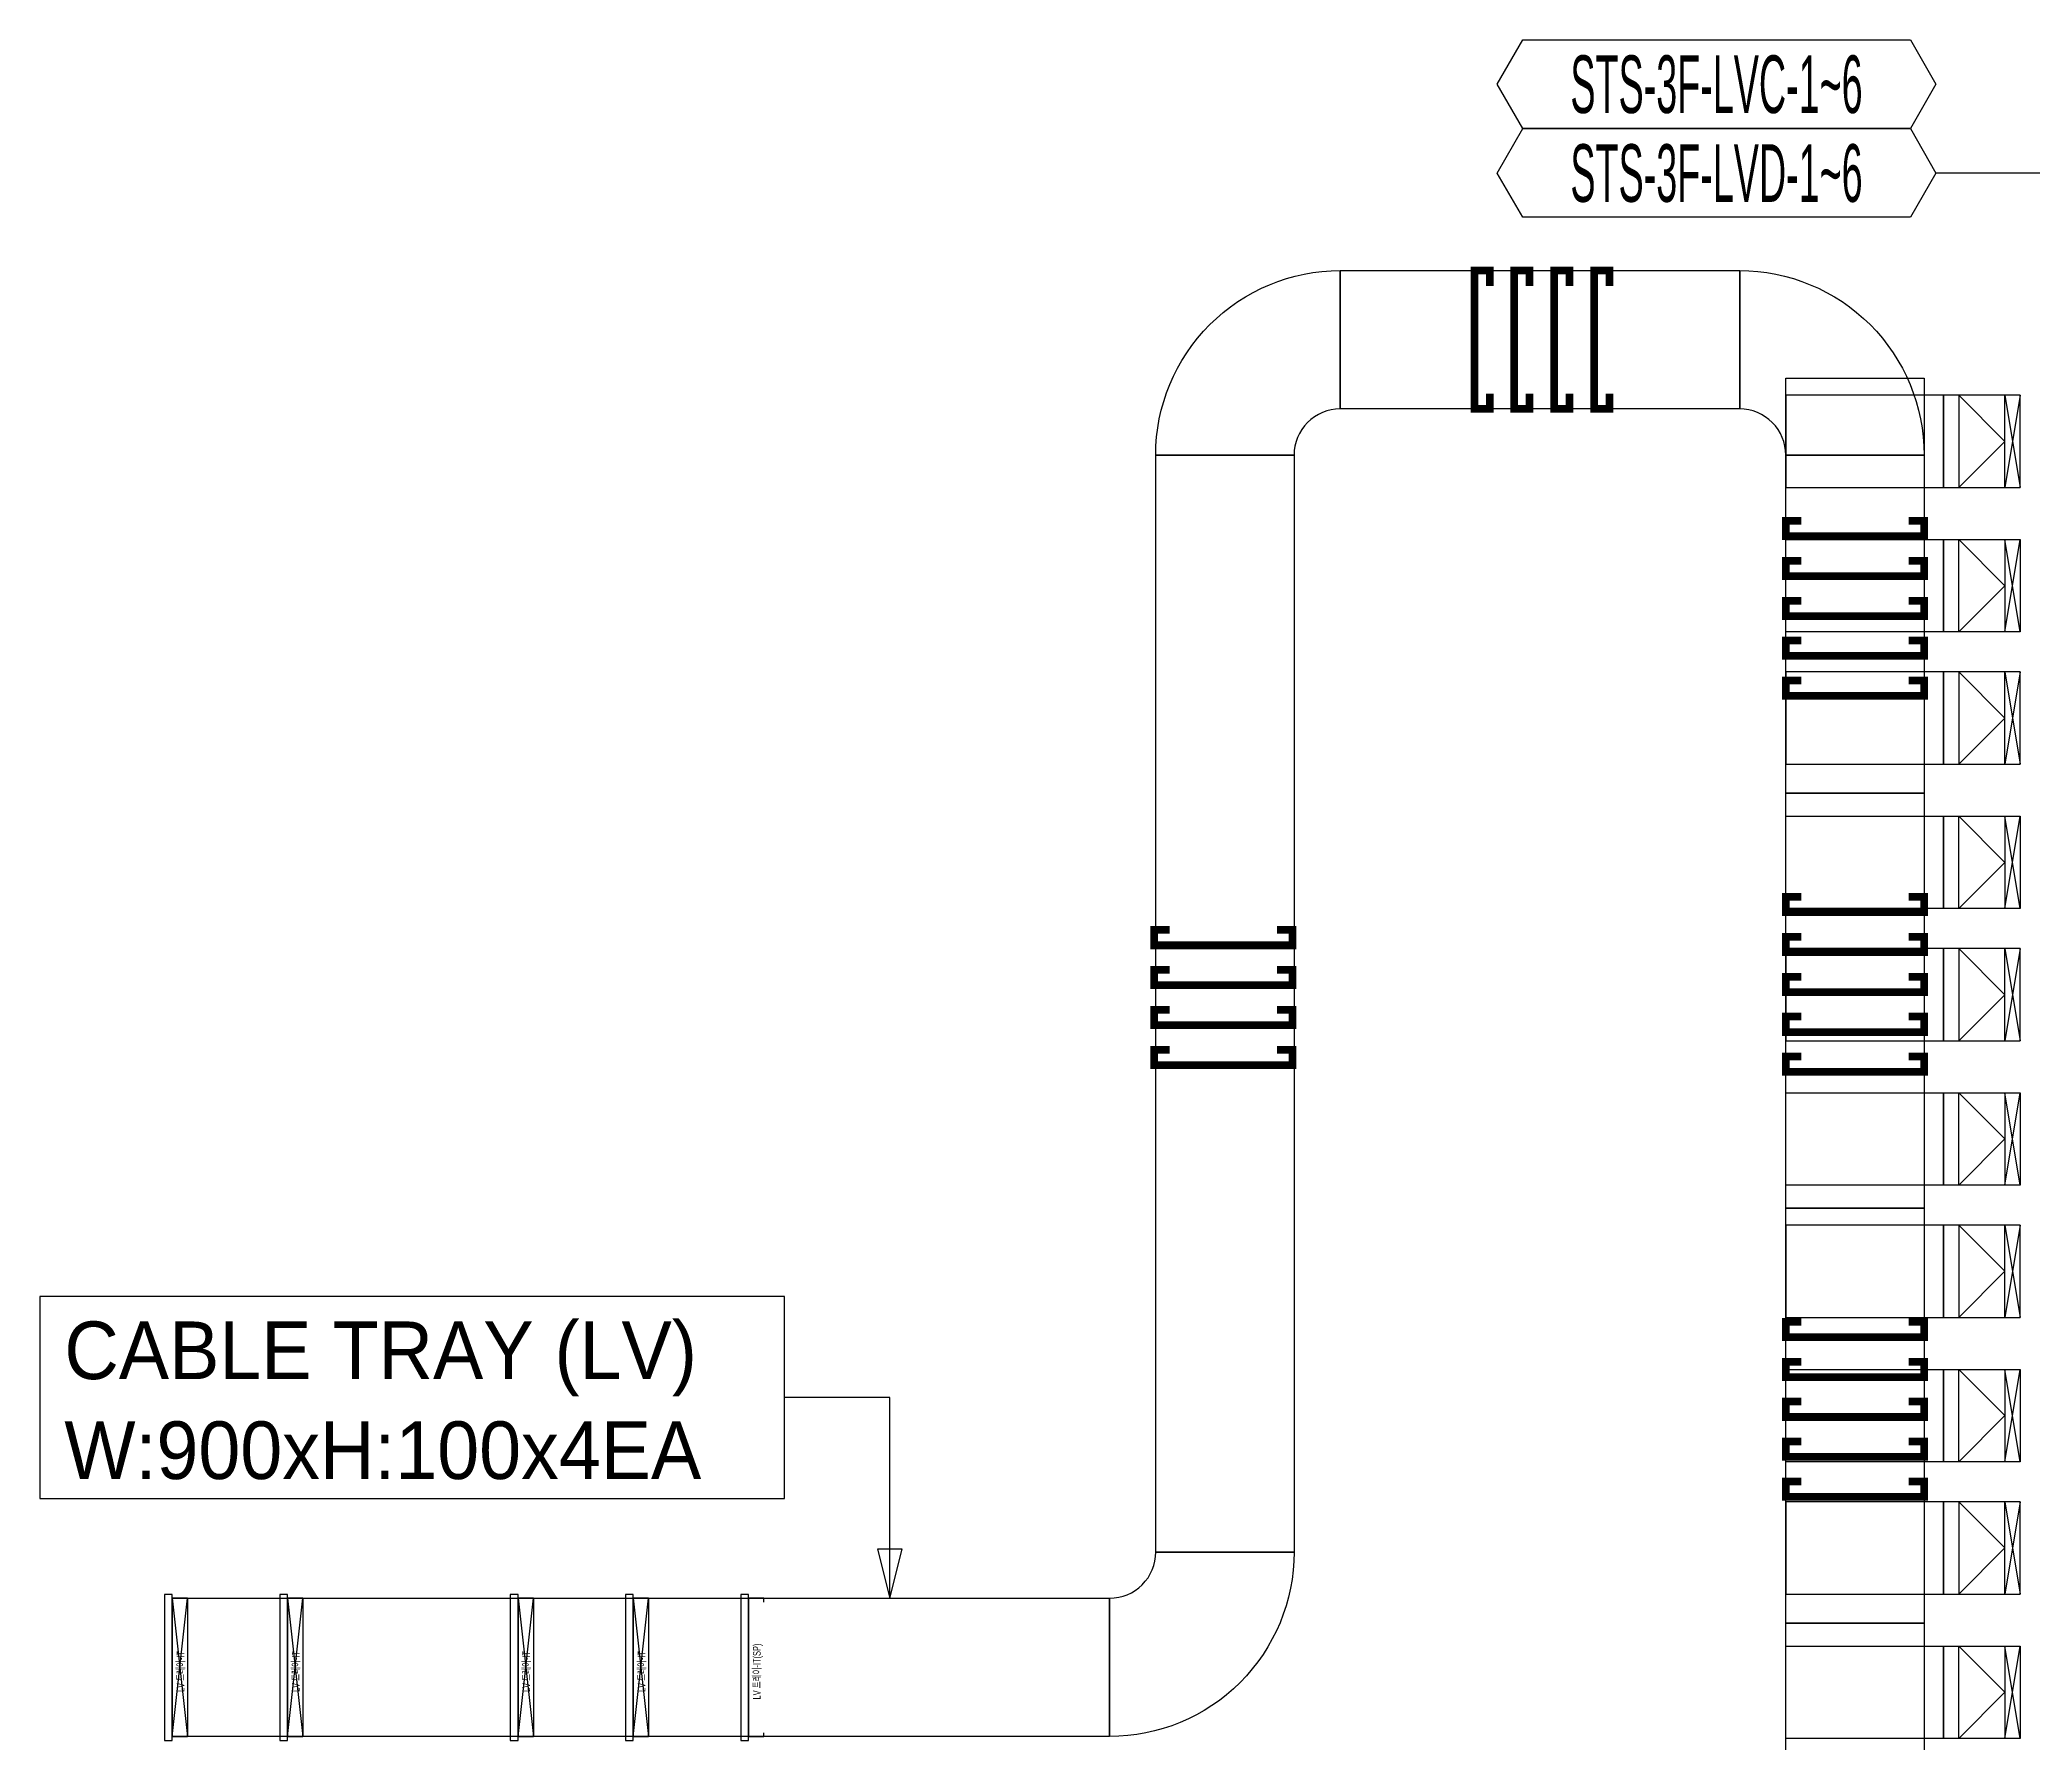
# Model space of a CAD drawing. Header units: millimetres. Extents: x 33932 to 374132, y 182625 to 847314.
# Drawn here: x 267788 to 280753, y 407675 to 418752 of the extents above; entities that cross this region are included whole.
import ezdxf
from ezdxf.enums import TextEntityAlignment as Align

# ---------------------------------------------------------------- set-up
doc = ezdxf.new("R2010")
doc.units = ezdxf.units.MM
doc.header["$LTSCALE"] = 150
for name, color, linetype in [('-----26 Electrical Cable Tray_HV_N', 30, 'Continuous'), ('-----26 Electrical Cable Tray_LV_STSPDU_A', 181, 'Continuous'), ('-----26 Electrical Cable Tray_LV_STSPDU_B', 41, 'Continuous'), ('-----99 Cable Schedule', 2, 'Continuous')]:
    doc.layers.add(name, color=color, linetype=linetype)
doc.styles.add('ELEC', font='')
doc.styles.get('ELEC').set_extended_font_data('Dotum')

# ---------------------------------------------------------------- blocks, each defined once
blk = doc.blocks.new('A$495596483691')
at = {"color": 0}
for p, q in [((100, 600), (0, 600)), ((0, 600), (0, 0)), ((500, 600), (100, 600)), ((500, 0), (500, 600)), ((0, 0), (100, 0)), ((100, 0), (500, 0))]:
    blk.add_line(p, q, dxfattribs=at)
at = {"color": 8}
for p, q in [((400, 300), (100, 600)), ((100, 600), (100, 0)), ((400, 0), (400, 600)), ((400, 600), (500, 0)), ((500, 600), (400, 0)), ((400, 300), (100, 0))]:
    blk.add_line(p, q, dxfattribs=at)

msp = doc.modelspace()

# ---------------------------------------------------------------- linework, layer by layer
at = {"layer": '-----26 Electrical Cable Tray_HV_N', "color": 1, "elevation": 0}
msp.add_lwpolyline([(267788, 410575), (267788, 409260), (272634, 409260), (272634, 410575)], close=True, dxfattribs=at)
msp.add_lwpolyline([(273319, 408612), (273399, 408932), (273239, 408932), (273319, 408612), (273319, 409917), (272634, 409917)], dxfattribs=at)
at = {"layer": '-----26 Electrical Cable Tray_LV_STSPDU_A'}
for points in [[(279150, 416550), (280050, 416550), (280050, 405450), (279150, 405450)], [(279150, 413850), (280050, 413850), (280050, 405450), (279150, 405450)], [(279150, 411150), (280050, 411150), (280050, 405450), (279150, 405450)], [(279150, 408450), (280050, 408450), (280050, 405450), (279150, 405450)]]:
    msp.add_lwpolyline(points, close=True, dxfattribs=at)
at = {"layer": '-----26 Electrical Cable Tray_LV_STSPDU_A', "elevation": 0}
for points in [[(279150, 415500), (280176, 415500), (280176, 414900), (279150, 414900)], [(279150, 413700), (280176, 413700), (280176, 413100), (279150, 413100)], [(279150, 411900), (280176, 411900), (280176, 411300), (279150, 411300)], [(279150, 410100), (280176, 410100), (280176, 409500), (279150, 409500)], [(279150, 408300), (280176, 408300), (280176, 407700), (279150, 407700)]]:
    msp.add_lwpolyline(points, close=True, dxfattribs=at)
at = {"layer": '-----26 Electrical Cable Tray_LV_STSPDU_A', "ltscale": 7.5, "const_width": 50, "elevation": 0}
for points in [[(279950, 414583), (280050, 414583), (280050, 414483), (279150, 414483), (279150, 414583), (279250, 414583)], [(279950, 412396), (280050, 412396), (280050, 412296), (279150, 412296), (279150, 412396), (279250, 412396)], [(279950, 412136), (280050, 412136), (280050, 412036), (279150, 412036), (279150, 412136), (279250, 412136)], [(279950, 409891), (280050, 409891), (280050, 409791), (279150, 409791), (279150, 409891), (279250, 409891)], [(279950, 409631), (280050, 409631), (280050, 409531), (279150, 409531), (279150, 409631), (279250, 409631)], [(279950, 409371), (280050, 409371), (280050, 409271), (279150, 409271), (279150, 409371), (279250, 409371)]]:
    msp.add_lwpolyline(points, dxfattribs=at)
at = {"layer": '-----26 Electrical Cable Tray_LV_STSPDU_B', "elevation": 0}
for points in [[(276250, 416350), (276250, 416350, 0.414214), (275950, 416050), (275950, 416050), (275050, 416050, -0.414214), (276250, 417250)], [(276250, 416350), (276250, 416350, 0.414214), (275950, 416050), (275950, 416050), (275050, 416050, -0.414214), (276250, 417250)], [(276250, 416350), (276250, 416350, 0.414214), (275950, 416050), (275950, 416050), (275050, 416050, -0.414214), (276250, 417250)], [(276250, 416350), (276250, 416350, 0.414214), (275950, 416050), (275950, 416050), (275050, 416050, -0.414214), (276250, 417250)], [(279150, 416050), (279150, 416050, 0.414214), (278850, 416350), (278850, 416350), (278850, 417250, -0.414214), (280050, 416050)], [(279150, 416050), (279150, 416050, 0.414214), (278850, 416350), (278850, 416350), (278850, 417250, -0.414214), (280050, 416050)], [(274750, 408612), (274750, 408612, 0.414214), (275050, 408912), (275050, 408912), (275950, 408912, -0.414214), (274750, 407712)], [(274750, 408612), (274750, 408612, 0.414214), (275050, 408912), (275050, 408912), (275950, 408912, -0.414214), (274750, 407712)], [(274750, 408612), (274750, 408612, 0.414214), (275050, 408912), (275050, 408912), (275950, 408912, -0.414214), (274750, 407712)], [(274750, 408612), (274750, 408612, 0.414214), (275050, 408912), (275050, 408912), (275950, 408912, -0.414214), (274750, 407712)]]:
    msp.add_lwpolyline(points, format="xyb", close=True, dxfattribs=at)
at = {"layer": '-----26 Electrical Cable Tray_LV_STSPDU_B'}
for points in [[(278850, 417250), (278850, 416350), (276250, 416350), (276250, 417250)], [(278850, 417250), (278850, 416350), (276250, 416350), (276250, 417250)], [(278850, 417250), (278850, 416350), (276250, 416350), (276250, 417250)], [(278850, 417250), (278850, 416350), (276250, 416350), (276250, 417250)], [(280050, 405750), (279150, 405750), (279150, 416050), (280050, 416050)], [(280050, 408450), (279150, 408450), (279150, 416050), (280050, 416050)], [(280050, 411150), (279150, 411150), (279150, 416050), (280050, 416050)], [(280050, 413850), (279150, 413850), (279150, 416050), (280050, 416050)]]:
    msp.add_lwpolyline(points, close=True, dxfattribs=at)
at = {"layer": '-----26 Electrical Cable Tray_LV_STSPDU_B', "ltscale": 7.5, "const_width": 50}
for points in [[(277224, 417150), (277224, 417250), (277124, 417250), (277124, 416350), (277224, 416350), (277224, 416450)], [(279250, 415622), (279150, 415622), (279150, 415522), (280050, 415522), (280050, 415622), (279950, 415622)], [(279250, 413176), (279150, 413176), (279150, 413076), (280050, 413076), (280050, 413176), (279950, 413176)], [(279250, 410411), (279150, 410411), (279150, 410311), (280050, 410311), (280050, 410411), (279950, 410411)]]:
    msp.add_lwpolyline(points, dxfattribs=at)
at = {"layer": '-----26 Electrical Cable Tray_LV_STSPDU_B', "ltscale": 7.5, "const_width": 50, "elevation": 0}
for points in [[(277483, 417150), (277483, 417250), (277383, 417250), (277383, 416350), (277483, 416350), (277483, 416450)], [(277743, 417150), (277743, 417250), (277643, 417250), (277643, 416350), (277743, 416350), (277743, 416450)], [(278003, 417150), (278003, 417250), (277903, 417250), (277903, 416350), (278003, 416350), (278003, 416450)], [(279250, 415362), (279150, 415362), (279150, 415262), (280050, 415262), (280050, 415362), (279950, 415362)], [(279250, 415102), (279150, 415102), (279150, 415002), (280050, 415002), (280050, 415102), (279950, 415102)], [(279250, 414843), (279150, 414843), (279150, 414743), (280050, 414743), (280050, 414843), (279950, 414843)], [(275140, 412960), (275040, 412960), (275040, 412860), (275940, 412860), (275940, 412960), (275840, 412960)], [(279250, 412916), (279150, 412916), (279150, 412816), (280050, 412816), (280050, 412916), (279950, 412916)], [(275140, 412700), (275040, 412700), (275040, 412600), (275940, 412600), (275940, 412700), (275840, 412700)], [(279250, 412656), (279150, 412656), (279150, 412556), (280050, 412556), (280050, 412656), (279950, 412656)], [(275140, 412440), (275040, 412440), (275040, 412340), (275940, 412340), (275940, 412440), (275840, 412440)], [(275140, 412180), (275040, 412180), (275040, 412080), (275940, 412080), (275940, 412180), (275840, 412180)], [(279250, 410151), (279150, 410151), (279150, 410051), (280050, 410051), (280050, 410151), (279950, 410151)]]:
    msp.add_lwpolyline(points, dxfattribs=at)
at = {"layer": '-----26 Electrical Cable Tray_LV_STSPDU_B'}
msp.add_lwpolyline([(279150, 416050), (279150, 416050, 0.414214), (278850, 416350), (278850, 416350), (278850, 417250, -0.414214), (280050, 416050)], format="xyb", close=True, dxfattribs=at)
msp.add_lwpolyline([(279150, 416050), (279150, 416050, 0.414214), (278850, 416350), (278850, 416350), (278850, 417250, -0.414214), (280050, 416050)], format="xyb", close=True, dxfattribs=at)
at = {"layer": '-----26 Electrical Cable Tray_LV_STSPDU_B', "elevation": 0}
for points in [[(279150, 415839), (280176, 415839), (280176, 416439), (279150, 416439)], [(275050, 416050), (275950, 416050), (275950, 408912), (275050, 408912)], [(275050, 416050), (275950, 416050), (275950, 408912), (275050, 408912)], [(275050, 416050), (275950, 416050), (275950, 408912), (275050, 408912)], [(275050, 416050), (275950, 416050), (275950, 408912), (275050, 408912)], [(279150, 414039), (280176, 414039), (280176, 414639), (279150, 414639)], [(279150, 412239), (280176, 412239), (280176, 412839), (279150, 412839)], [(279150, 410439), (280176, 410439), (280176, 411039), (279150, 411039)], [(279150, 408639), (280176, 408639), (280176, 409239), (279150, 409239)], [(274750, 408612), (274750, 407712), (268650, 407712), (268650, 408612)], [(268650, 407712), (268650, 408612), (268750, 408612), (268750, 407712)], [(274750, 408612), (274750, 407712), (269400, 407712), (269400, 408612)], [(269400, 407712), (269400, 408612), (269500, 408612), (269500, 407712)], [(274750, 408612), (274750, 407712), (270900, 407712), (270900, 408612)], [(270900, 407712), (270900, 408612), (271000, 408612), (271000, 407712)], [(274750, 408612), (274750, 407712), (271650, 407712), (271650, 408612)], [(271650, 407712), (271650, 408612), (271750, 408612), (271750, 407712)]]:
    msp.add_lwpolyline(points, close=True, dxfattribs=at)
for points in [[(268650, 407712), (268750, 408612)], [(268650, 408612), (268750, 407712)], [(269400, 407712), (269500, 408612)], [(269400, 408612), (269500, 407712)], [(270900, 407712), (271000, 408612)], [(270900, 408612), (271000, 407712)], [(271650, 407712), (271750, 408612)], [(271650, 408612), (271750, 407712)]]:
    msp.add_lwpolyline(points, dxfattribs=at)
at = {"layer": '-----99 Cable Schedule', "color": 1}
msp.add_line((280926, 417885), (280127, 417885), dxfattribs=at)
at = {"layer": '-----99 Cable Schedule', "color": 1, "elevation": 0}
for points in [[(279961, 418752), (280127, 418463), (279961, 418174), (277438, 418174), (277271, 418463), (277438, 418752)], [(279961, 418174), (280127, 417885), (279961, 417597), (277438, 417597), (277271, 417885), (277438, 418174)]]:
    msp.add_lwpolyline(points, close=True, dxfattribs=at)
at = {"color": 0, "elevation": 0}
for points in [[(268650, 408637), (268600, 408637), (268600, 407687), (268650, 407687), (268650, 408637)], [(268750, 408587), (268750, 408612), (268650, 408612), (268650, 407712), (268750, 407712), (268750, 407737)], [(269400, 408637), (269350, 408637), (269350, 407687), (269400, 407687), (269400, 408637)], [(269500, 408587), (269500, 408612), (269400, 408612), (269400, 407712), (269500, 407712), (269500, 407737)], [(270900, 408637), (270850, 408637), (270850, 407687), (270900, 407687), (270900, 408637)], [(271000, 408587), (271000, 408612), (270900, 408612), (270900, 407712), (271000, 407712), (271000, 407737)], [(271650, 408637), (271600, 408637), (271600, 407687), (271650, 407687), (271650, 408637)], [(271750, 408587), (271750, 408612), (271650, 408612), (271650, 407712), (271750, 407712), (271750, 407737)], [(271750, 407737), (271750, 407712), (271650, 407712), (271650, 408612), (271750, 408612), (271750, 408587)], [(272400, 408637), (272350, 408637), (272350, 407687), (272400, 407687), (272400, 408637)], [(272500, 408587), (272500, 408612), (272400, 408612), (272400, 407712), (272500, 407712), (272500, 407737)]]:
    msp.add_lwpolyline(points, dxfattribs=at)

# ---------------------------------------------------------------- block references
at = {"layer": '-----26 Electrical Cable Tray_LV_STSPDU_A', "xscale": -1, "rotation": 180}
for p in [(280176, 415500), (280176, 413700), (280176, 411900), (280176, 410100), (280176, 408300)]:
    msp.add_blockref('A$495596483691', p, dxfattribs=at)
at = {"layer": '-----26 Electrical Cable Tray_LV_STSPDU_B'}
for p in [(280176, 415839), (280176, 414039), (280176, 412239), (280176, 410439), (280176, 408639)]:
    msp.add_blockref('A$495596483691', p, dxfattribs=at)

# ---------------------------------------------------------------- texts
at = {"layer": '-----26 Electrical Cable Tray_LV_STSPDU_B', "style": 'ELEC'}
for s, p in [('CABLE TRAY (LV)', (267948, 410225)), ('W:900xH:100x4EA', (267948, 409575))]:
    msp.add_text(s, height=375, dxfattribs=at).set_placement(p, align=Align.MIDDLE_LEFT)
at = {"layer": '-----99 Cable Schedule', "style": 'ELEC', "width": 0.5}
for s, p in [('STS-3F-LVC-1~6', (278699, 418463)), ('STS-3F-LVD-1~6', (278699, 417885))]:
    msp.add_text(s, height=375, dxfattribs=at).set_placement(p, align=Align.MIDDLE_CENTER)
at = {"color": 0, "style": 'ELEC', "width": 0.7}
for s, p in [('LV 트레이-IT', (268704, 408135)), ('LV 트레이-IT', (269454, 408135)), ('LV 트레이-IT', (270954, 408135)), ('LV 트레이-IT', (271704, 408135)), ('LV 트레이-IT(SP)', (272454, 408135))]:
    msp.add_text(s, height=50, rotation=90, dxfattribs=at).set_placement(p, align=Align.MIDDLE_CENTER)

doc.saveas('drawing.dxf')
